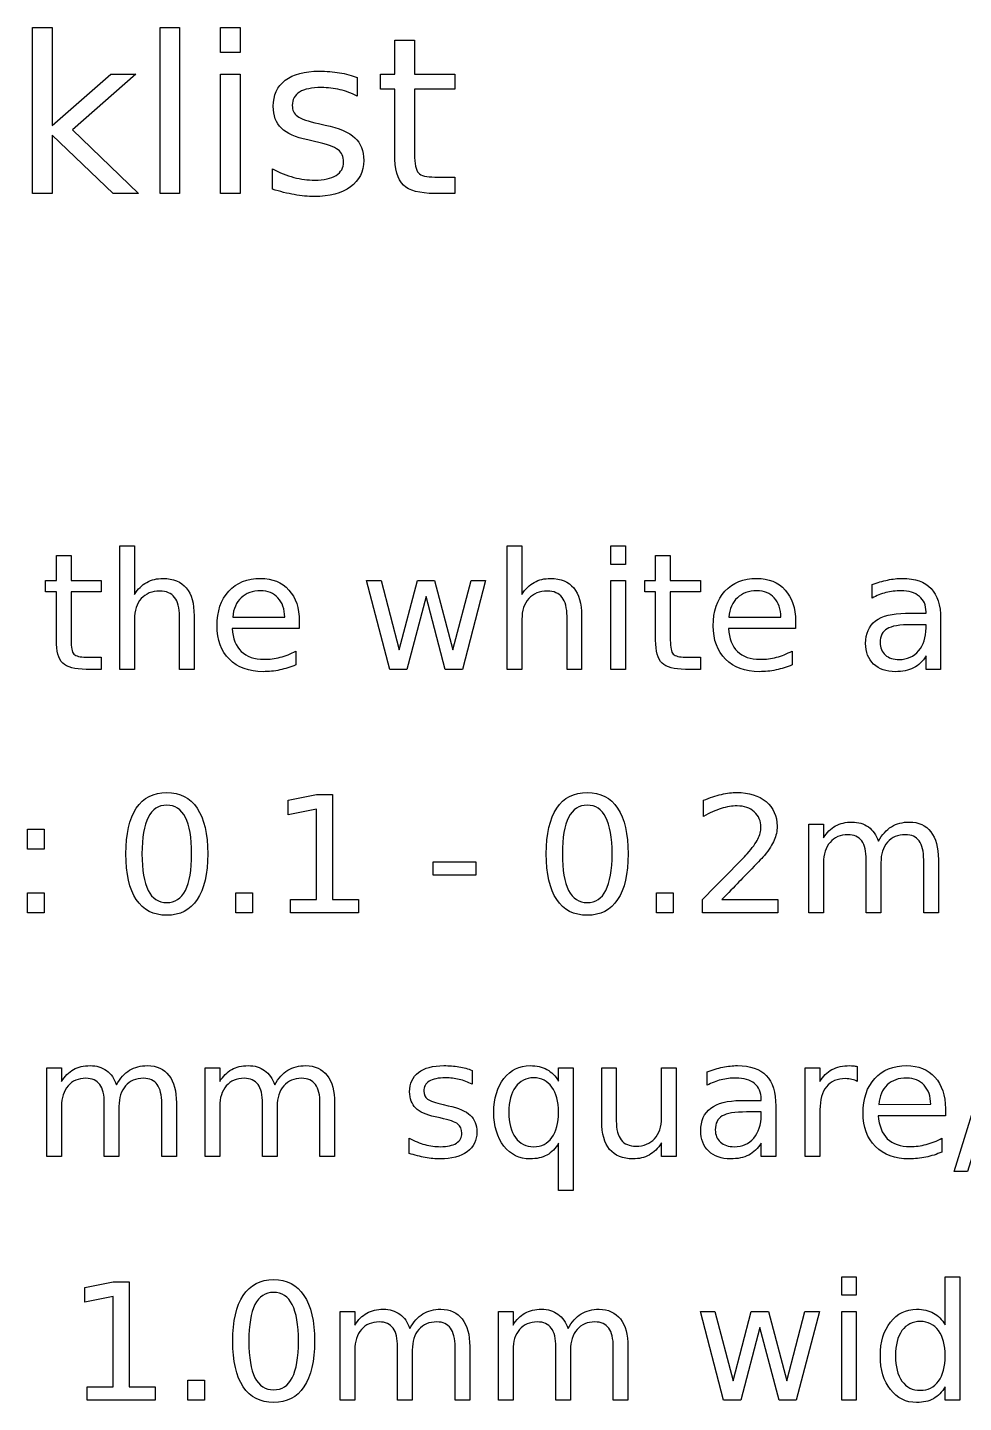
# Model space of a CAD drawing. Extents: x -140 to 352, y 0 to 216.
# Drawn here: x 258.06 to 283.46, y 152.59 to 189.89 of the extents above; entities that cross this region are included whole.
import ezdxf

# ---------------------------------------------------------------- set-up
doc = ezdxf.new("R2010")
doc.units = 0
doc.layers.add('Design_Template', color=7, linetype='CONTINUOUS')

msp = doc.modelspace()

# ---------------------------------------------------------------- linework, layer by layer
at = {"layer": 'Design_Template', "color": 7}
for points in [[(258.193773, 189.89285), (258.729141, 189.89285), (258.729141, 187.233374), (260.31788, 188.631119), (260.997943, 188.631119), (259.278977, 187.114725), (261.070288, 185.389973), (260.375756, 185.389973), (258.729141, 186.972925), (258.729141, 185.389973), (258.193773, 185.389973)], [(261.651958, 189.89285), (262.184434, 189.89285), (262.184434, 185.389973), (261.651958, 185.389973)], [(263.29568, 189.89285), (263.828153, 189.89285), (263.828153, 189.218576), (263.29568, 189.218576)], [(263.29568, 188.631119), (263.828153, 188.631119), (263.828153, 185.389973), (263.29568, 185.389973)], [(273.885896, 175.827181), (274.281709, 175.827181), (274.281709, 175.325949), (273.885896, 175.325949)], [(267.253716, 174.889253), (267.64953, 174.889253), (268.144311, 173.009096), (268.636937, 174.889253), (269.103743, 174.889253), (269.598525, 173.009096), (270.09115, 174.889253), (270.486981, 174.889253), (269.856677, 172.479899), (269.389853, 172.479899), (268.871425, 174.454709), (268.350827, 172.479899), (267.884017, 172.479899)], [(273.885896, 174.889253), (274.281709, 174.889253), (274.281709, 172.479899), (273.885896, 172.479899)], [(265.188555, 166.237089), (265.89845, 166.237089), (265.89845, 168.687317), (265.126163, 168.53243), (265.126163, 168.928253), (265.894143, 169.08314), (266.328687, 169.08314), (266.328687, 166.237089), (267.038582, 166.237089), (267.038582, 165.871384), (265.188555, 165.871384)], [(258.055131, 168.149516), (258.509047, 168.149516), (258.509047, 167.603108), (258.055131, 167.603108)], [(269.065033, 167.254613), (270.224536, 167.254613), (270.224536, 166.901813), (269.065033, 166.901813)], [(258.055131, 166.417792), (258.509047, 166.417792), (258.509047, 165.871384), (258.055131, 165.871384)], [(263.71066, 166.417792), (264.164576, 166.417792), (264.164576, 165.871384), (263.71066, 165.871384)], [(275.120682, 166.417792), (275.57458, 166.417792), (275.57458, 165.871384), (275.120682, 165.871384)], [(284.321405, 162.474625), (284.687109, 162.474625), (283.568486, 158.854139), (283.202782, 158.854139)], [(280.1502, 156.001635), (280.54603, 156.001635), (280.54603, 155.500405), (280.1502, 155.500405)], [(259.672843, 153.02006), (260.382738, 153.02006), (260.382738, 155.470288), (259.610465, 155.315401), (259.610465, 155.711222), (260.378448, 155.86611), (260.812989, 155.86611), (260.812989, 153.02006), (261.522887, 153.02006), (261.522887, 152.654353), (259.672843, 152.654353)], [(276.314606, 155.063709), (276.710419, 155.063709), (277.2052, 153.183551), (277.697826, 155.063709), (278.16465, 155.063709), (278.659414, 153.183551), (279.15204, 155.063709), (279.54787, 155.063709), (278.917566, 152.654353), (278.45076, 152.654353), (277.932314, 154.629164), (277.411716, 152.654353), (276.944907, 152.654353)], [(280.1502, 155.063709), (280.54603, 155.063709), (280.54603, 152.654353), (280.1502, 152.654353)], [(262.402726, 153.200763), (262.856641, 153.200763), (262.856641, 152.654353), (262.402726, 152.654353)]]:
    msp.add_lwpolyline(points, close=True, dxfattribs=at)
for points in [[(268.021389, 186.457814), (268.021389, 188.217294), (267.630712, 188.217294), (267.630712, 188.631119), (268.021389, 188.631119), (268.021389, 189.551373), (268.556754, 189.551373)], [(268.556754, 189.551373), (268.556754, 188.631119), (269.653537, 188.631119), (269.653537, 188.217294), (268.556754, 188.217294), (268.556754, 186.457814)], [(267.005636, 188.53562), (267.005636, 188.032085)], [(265.952263, 187.285464), (266.134578, 187.24495)], [(265.845188, 186.799292), (265.659979, 186.842701)], [(264.702107, 185.508622), (264.702107, 186.058459)], [(269.106594, 185.83563), (269.653537, 185.83563), (269.653537, 185.389973), (269.106594, 185.389973)], [(260.957113, 173.841615), (260.957113, 172.479899), (260.559144, 172.479899), (260.559144, 175.827181), (260.957113, 175.827181), (260.957113, 174.514943)], [(271.472233, 173.841615), (271.472233, 172.479899), (271.074265, 172.479899), (271.074265, 175.827181), (271.472233, 175.827181), (271.472233, 174.514943)], [(258.838178, 173.273695), (258.838178, 174.581631), (258.547757, 174.581631), (258.547757, 174.889253), (258.838178, 174.889253), (258.838178, 175.573338), (259.236146, 175.573338)], [(259.236146, 175.573338), (259.236146, 174.889253), (260.051455, 174.889253), (260.051455, 174.581631), (259.236146, 174.581631), (259.236146, 173.273695)], [(275.101329, 173.273695), (275.101329, 174.581631), (274.810908, 174.581631), (274.810908, 174.889253), (275.101329, 174.889253), (275.101329, 175.573338), (275.499297, 175.573338)], [(275.499297, 175.573338), (275.499297, 174.889253), (276.314606, 174.889253), (276.314606, 174.581631), (275.499297, 174.581631), (275.499297, 173.273695)], [(280.976282, 174.413836), (280.976282, 174.779542)], [(262.576977, 173.934116), (262.576977, 172.479899), (262.181164, 172.479899), (262.181164, 173.921209)], [(263.624621, 173.897546), (265.035813, 173.899698)], [(273.092097, 173.934116), (273.092097, 172.479899), (272.696266, 172.479899), (272.696266, 173.921209)], [(277.091186, 173.897546), (278.502378, 173.899698)], [(281.884078, 174.000804), (282.439096, 174.000804), (282.439096, 174.039526)], [(282.834927, 173.854522), (282.834927, 172.479899), (282.439096, 172.479899), (282.439096, 172.845604)], [(265.43163, 173.783532), (265.43163, 173.589923), (263.611713, 173.589923)], [(278.898209, 173.783532), (278.898209, 173.589923), (277.078278, 173.589923)], [(282.439096, 173.60283), (282.439096, 173.69103), (282.045417, 173.69103)], [(259.644885, 172.811185), (260.051455, 172.811185), (260.051455, 172.479899), (259.644885, 172.479899)], [(265.339124, 172.976828), (265.339124, 172.602518)], [(275.908019, 172.811185), (276.314606, 172.811185), (276.314606, 172.479899), (275.908019, 172.479899)], [(278.805707, 172.976828), (278.805707, 172.602518)], [(276.396351, 168.489405), (276.396351, 168.928253)], [(279.655436, 167.233099), (279.655436, 165.871384), (279.25745, 165.871384), (279.25745, 168.280738), (279.655436, 168.280738), (279.655436, 167.906427)], [(281.215063, 167.233099), (281.215063, 165.871384), (280.817077, 165.871384), (280.817077, 167.312695)], [(282.774686, 167.325602), (282.774686, 165.871384), (282.376718, 165.871384), (282.376718, 167.312695)], [(276.897578, 166.237089), (278.414184, 166.237089), (278.414184, 165.871384), (276.374842, 165.871384), (276.374842, 166.237089)], [(258.978008, 160.624584), (258.978008, 159.262869), (258.580022, 159.262869), (258.580022, 161.672223), (258.978008, 161.672223), (258.978008, 161.297912)], [(263.271825, 160.624584), (263.271825, 159.262869), (262.873843, 159.262869), (262.873843, 161.672223), (263.271825, 161.672223), (263.271825, 161.297912)], [(270.121278, 161.601234), (270.121278, 161.226923)], [(272.468238, 161.306518), (272.468238, 161.672223), (272.864068, 161.672223), (272.864068, 158.346454), (272.468238, 158.346454), (272.468238, 159.624272)], [(273.638497, 160.213703), (273.638497, 161.672223), (274.034328, 161.672223), (274.034328, 160.228762)], [(275.260516, 160.306206), (275.260516, 161.672223), (275.656329, 161.672223), (275.656329, 159.262869), (275.260516, 159.262869), (275.260516, 159.632876)], [(276.501765, 161.196806), (276.501765, 161.562512)], [(279.560778, 160.532083), (279.560778, 159.262869), (279.16281, 159.262869), (279.16281, 161.672223), (279.560778, 161.672223), (279.560778, 161.297912)], [(280.57185, 161.708796), (280.573967, 161.302219)], [(277.409561, 160.783773), (277.964579, 160.783773), (277.964579, 160.822496)], [(260.537635, 160.624584), (260.537635, 159.262869), (260.139667, 159.262869), (260.139667, 160.70418)], [(262.097259, 160.717087), (262.097259, 159.262869), (261.69929, 159.262869), (261.69929, 160.70418)], [(264.831453, 160.624584), (264.831453, 159.262869), (264.433484, 159.262869), (264.433484, 160.70418)], [(266.391076, 160.717087), (266.391076, 159.262869), (265.993107, 159.262869), (265.993107, 160.70418)], [(269.338231, 160.671911), (269.473754, 160.641795)], [(277.964579, 160.3858), (277.964579, 160.473999), (277.570904, 160.473999)], [(278.36041, 160.637492), (278.36041, 159.262869), (277.964579, 159.262869), (277.964579, 159.628574)], [(282.963987, 160.566502), (282.963987, 160.372894), (281.14407, 160.372894)], [(281.156978, 160.680515), (282.56817, 160.682667)], [(269.258637, 160.310509), (269.120962, 160.342778)], [(268.408908, 159.351069), (268.408908, 159.759799)], [(282.871481, 159.759799), (282.871481, 159.385488)], [(282.957538, 154.698005), (282.957538, 156.001635), (283.353355, 156.001635), (283.353355, 152.654353), (282.957538, 152.654353), (282.957538, 153.015756)], [(266.937479, 154.016068), (266.937479, 152.654353), (266.539511, 152.654353), (266.539511, 155.063709), (266.937479, 155.063709), (266.937479, 154.689397)], [(271.231296, 154.016068), (271.231296, 152.654353), (270.833328, 152.654353), (270.833328, 155.063709), (271.231296, 155.063709), (271.231296, 154.689397)], [(268.497103, 154.016068), (268.497103, 152.654353), (268.099134, 152.654353), (268.099134, 154.095665)], [(270.05673, 154.10857), (270.05673, 152.654353), (269.658761, 152.654353), (269.658761, 154.095665)], [(272.790924, 154.016068), (272.790924, 152.654353), (272.392955, 152.654353), (272.392955, 154.095665)], [(274.350547, 154.10857), (274.350547, 152.654353), (273.952578, 152.654353), (273.952578, 154.095665)]]:
    msp.add_lwpolyline(points, dxfattribs=at)
for points in [[(264.725256, 187.754273), (264.725256, 188.059092), (264.833294, 188.294461), (265.04937, 188.46038)], [(265.04937, 188.46038), (265.265447, 188.626292), (265.572198, 188.70925), (265.969627, 188.709253)], [(265.969627, 188.709253), (266.166409, 188.70925), (266.351618, 188.694781), (266.525252, 188.665845)], [(266.525252, 188.665845), (266.698882, 188.636903), (266.859011, 188.593495), (267.005636, 188.53562)], [(265.437151, 188.142053), (265.305963, 188.061021), (265.240368, 187.939479), (265.240368, 187.777424)], [(266.033292, 188.263596), (265.768981, 188.263593), (265.570268, 188.223079), (265.437151, 188.142053)], [(266.536826, 188.205718), (266.374767, 188.2443), (266.206922, 188.263593), (266.033292, 188.263596)], [(267.005636, 188.032085), (266.855152, 188.109253), (266.698882, 188.16713), (266.536826, 188.205718)], [(264.945192, 187.161027), (264.79857, 187.305719), (264.725256, 187.503468), (264.725256, 187.754273)], [(265.240368, 187.777424), (265.240368, 187.653949), (265.287633, 187.556522), (265.382167, 187.485142)], [(265.382167, 187.485142), (265.476701, 187.415687), (265.666732, 187.349128), (265.952263, 187.285464)], [(265.659979, 186.842701), (265.330076, 186.912152), (265.091813, 187.018261), (264.945192, 187.161027)], [(266.134578, 187.24495), (266.51271, 187.16392), (266.780874, 187.049129), (266.939077, 186.900578)], [(266.939077, 186.900578), (267.0992, 186.753953), (267.179266, 186.548488), (267.179266, 186.284181)], [(266.484735, 186.576463), (266.388271, 186.653632), (266.175088, 186.727908), (265.845188, 186.799292)], [(266.632323, 186.243667), (266.632323, 186.38836), (266.583125, 186.499292), (266.484735, 186.576463)], [(266.429755, 185.879038), (266.564798, 185.965854), (266.632323, 186.087397), (266.632323, 186.243667)], [(267.179266, 186.284181), (267.179266, 185.983217), (267.05965, 185.744955), (266.820428, 185.569393)], [(268.255792, 185.618589), (268.099522, 185.772929), (268.021389, 186.052671), (268.021389, 186.457814)], [(268.556754, 186.457814), (268.556754, 186.193506), (268.592445, 186.023732), (268.663829, 185.948491)], [(264.702107, 186.058459), (264.89889, 185.956208), (265.09278, 185.879038), (265.283777, 185.826949)], [(265.283777, 185.826949), (265.474771, 185.776787), (265.663839, 185.751707), (265.850977, 185.751707)], [(265.850977, 185.751707), (266.101777, 185.751707), (266.294704, 185.794151), (266.429755, 185.879038)], [(268.663829, 185.948491), (268.73714, 185.87325), (268.884728, 185.83563), (269.106594, 185.83563)], [(265.295352, 185.35814), (265.108214, 185.390937), (264.910464, 185.441098), (264.702107, 185.508622)], [(266.820428, 185.569393), (266.583125, 185.393831), (266.256117, 185.30605), (265.839402, 185.30605)], [(269.106594, 185.389973), (268.69566, 185.389973), (268.412062, 185.466178), (268.255792, 185.618589)], [(265.839402, 185.30605), (265.665768, 185.30605), (265.484416, 185.323414), (265.295352, 185.35814)], [(261.290551, 174.839776), (261.419629, 174.91148), (261.568061, 174.947333), (261.735849, 174.947336)], [(261.735849, 174.947336), (262.012645, 174.947333), (262.222029, 174.861285), (262.364015, 174.689191)], [(263.517055, 174.59884), (263.730747, 174.831168), (264.018282, 174.947333), (264.379692, 174.947336)], [(264.379692, 174.947336), (264.7038, 174.947333), (264.9598, 174.842642), (265.147672, 174.63326)], [(271.805672, 174.839776), (271.934746, 174.91148), (272.083181, 174.947333), (272.250969, 174.947336)], [(272.250969, 174.947336), (272.527748, 174.947333), (272.737146, 174.861285), (272.879118, 174.689191)], [(276.98362, 174.59884), (277.197312, 174.831168), (277.484861, 174.947333), (277.846257, 174.947336)], [(277.846257, 174.947336), (278.170382, 174.947333), (278.426365, 174.842642), (278.614237, 174.63326)], [(281.397915, 174.904312), (281.53415, 174.932993), (281.666805, 174.947333), (281.795883, 174.947336)], [(281.795883, 174.947336), (282.144385, 174.947333), (282.404675, 174.856983), (282.576771, 174.676284)], [(260.957113, 174.514943), (261.05177, 174.659789), (261.162916, 174.768066), (261.290551, 174.839776)], [(261.647654, 174.603143), (261.433963, 174.60314), (261.265462, 174.535019), (261.14212, 174.398778)], [(262.047778, 174.433197), (261.958871, 174.546492), (261.825486, 174.60314), (261.647654, 174.603143)], [(262.364015, 174.689191), (262.505984, 174.518526), (262.576977, 174.266835), (262.576977, 173.934116)], [(263.198681, 173.660913), (263.198681, 174.0553), (263.304803, 174.367942), (263.517055, 174.59884)], [(264.384, 174.611747), (264.163133, 174.611745), (263.986017, 174.54936), (263.852646, 174.424592)], [(264.852961, 174.418139), (264.735352, 174.547209), (264.579033, 174.611745), (264.384, 174.611747)], [(265.147672, 174.63326), (265.336972, 174.425307), (265.43163, 174.142065), (265.43163, 173.783532)], [(271.472233, 174.514943), (271.56689, 174.659789), (271.678037, 174.768066), (271.805672, 174.839776)], [(272.162774, 174.603143), (271.949083, 174.60314), (271.780564, 174.535019), (271.657237, 174.398778)], [(272.562895, 174.433197), (272.473974, 174.546492), (272.340603, 174.60314), (272.162774, 174.603143)], [(272.879118, 174.689191), (273.021104, 174.518526), (273.092097, 174.266835), (273.092097, 173.934116)], [(276.665245, 173.660913), (276.665245, 174.0553), (276.771372, 174.367942), (276.98362, 174.59884)], [(277.850565, 174.611747), (277.629698, 174.611745), (277.452582, 174.54936), (277.319211, 174.424592)], [(278.319526, 174.418139), (278.201917, 174.547209), (278.045598, 174.611745), (277.850565, 174.611747)], [(278.614237, 174.63326), (278.803552, 174.425307), (278.898195, 174.142065), (278.898209, 173.783532)], [(280.976282, 174.779542), (281.121118, 174.835471), (281.261661, 174.877061), (281.397915, 174.904312)], [(281.755017, 174.611747), (281.617339, 174.611745), (281.483241, 174.595251), (281.352738, 174.56227)], [(282.258396, 174.461163), (282.139362, 174.56155), (281.971559, 174.611745), (281.755017, 174.611747)], [(282.576771, 174.676284), (282.74887, 174.49558), (282.834909, 174.22166), (282.834927, 173.854522)], [(261.14212, 174.398778), (261.018793, 174.262532), (260.957113, 174.076812), (260.957113, 173.841615)], [(262.181164, 173.921209), (262.181146, 174.149236), (262.136699, 174.319898), (262.047778, 174.433197)], [(263.852646, 174.424592), (263.720703, 174.29982), (263.64469, 174.124138), (263.624621, 173.897546)], [(265.035813, 173.899697), (265.032991, 174.116251), (264.971996, 174.289064), (264.852961, 174.418139)], [(271.657237, 174.398778), (271.533895, 174.262532), (271.472233, 174.076812), (271.472233, 173.841615)], [(272.696266, 173.921209), (272.696266, 174.149236), (272.651802, 174.319898), (272.562895, 174.433197)], [(277.319211, 174.424592), (277.187268, 174.29982), (277.111269, 174.124138), (277.091186, 173.897546)], [(278.502378, 173.899697), (278.499556, 174.116251), (278.438561, 174.289064), (278.319526, 174.418139)], [(281.352738, 174.56227), (281.222221, 174.529282), (281.096741, 174.479804), (280.976282, 174.413836)], [(282.439096, 174.039526), (282.439096, 174.22166), (282.378856, 174.362205), (282.258396, 174.461163)], [(281.070921, 173.794288), (281.253061, 173.931964), (281.524107, 174.000802), (281.884078, 174.000804)], [(263.534271, 172.753103), (263.310539, 172.976828), (263.198681, 173.279431), (263.198681, 173.660913)], [(263.611713, 173.589923), (263.628928, 173.317436), (263.71066, 173.109486), (263.856957, 172.966072)], [(277.000836, 172.753103), (276.777104, 172.976828), (276.665245, 173.279431), (276.665245, 173.660913)], [(277.078278, 173.589923), (277.095493, 173.317436), (277.177228, 173.109486), (277.323522, 172.966072)], [(280.799875, 173.181193), (280.799875, 173.452245), (280.890225, 173.656609), (281.070921, 173.794288)], [(281.380696, 173.581318), (281.257368, 173.508176), (281.195688, 173.383406), (281.195688, 173.207008)], [(282.045417, 173.69103), (281.725617, 173.691029), (281.504037, 173.654458), (281.380696, 173.581318)], [(282.239043, 172.981131), (282.37241, 173.137451), (282.439096, 173.344684), (282.439096, 173.60283)], [(259.012429, 172.649844), (258.896259, 172.764575), (258.838178, 172.972525), (258.838178, 173.273695)], [(259.236146, 173.273695), (259.236146, 173.077217), (259.262675, 172.951013), (259.31574, 172.895083)], [(275.275576, 172.649844), (275.15941, 172.764575), (275.101329, 172.972525), (275.101329, 173.273695)], [(275.499297, 173.273695), (275.499297, 173.077217), (275.525826, 172.951013), (275.578891, 172.895083)], [(281.017147, 172.62403), (280.872293, 172.763141), (280.799875, 172.948862), (280.799875, 173.181193)], [(281.195688, 173.207008), (281.195688, 173.066461), (281.241592, 172.954599), (281.333367, 172.871419)], [(259.31574, 172.895083), (259.370244, 172.839151), (259.479948, 172.811185), (259.644885, 172.811185)], [(264.44853, 172.417514), (264.064186, 172.417514), (263.759431, 172.529377), (263.534271, 172.753103)], [(263.856957, 172.966072), (264.004658, 172.824092), (264.209749, 172.753102), (264.472194, 172.753103)], [(264.472194, 172.753103), (264.624206, 172.753102), (264.771216, 172.771747), (264.913184, 172.809034)], [(264.913184, 172.809034), (265.056613, 172.846321), (265.198581, 172.902253), (265.339124, 172.976828)], [(275.578891, 172.895083), (275.633392, 172.839151), (275.743098, 172.811185), (275.908019, 172.811185)], [(277.915095, 172.417514), (277.53075, 172.417514), (277.225996, 172.529377), (277.000836, 172.753103)], [(277.323522, 172.966072), (277.47124, 172.824092), (277.676314, 172.753102), (277.938759, 172.753103)], [(277.938759, 172.753103), (278.090771, 172.753102), (278.237781, 172.771747), (278.379767, 172.809034)], [(278.379767, 172.809034), (278.523178, 172.846321), (278.665146, 172.902253), (278.805707, 172.976828)], [(281.333367, 172.871419), (281.426599, 172.789673), (281.552791, 172.7488), (281.711979, 172.7488)], [(281.711979, 172.7488), (281.931406, 172.7488), (282.107097, 172.826243), (282.239043, 172.981131)], [(282.439096, 172.845604), (282.348746, 172.699322), (282.236157, 172.591045), (282.101364, 172.520772)], [(259.644885, 172.479899), (259.339405, 172.479899), (259.128595, 172.536547), (259.012429, 172.649844)], [(264.902428, 172.46484), (264.753284, 172.433288), (264.601985, 172.417514), (264.44853, 172.417514)], [(265.339124, 172.602518), (265.197156, 172.542284), (265.051589, 172.496391), (264.902428, 172.46484)], [(275.908019, 172.479899), (275.602555, 172.479899), (275.391728, 172.536547), (275.275576, 172.649844)], [(278.36901, 172.46484), (278.219849, 172.433288), (278.06855, 172.417514), (277.915095, 172.417514)], [(278.805707, 172.602518), (278.663721, 172.542284), (278.518154, 172.496391), (278.36901, 172.46484)], [(281.606583, 172.417514), (281.359899, 172.417514), (281.163423, 172.486352), (281.017147, 172.62403)], [(282.101364, 172.520772), (281.966554, 172.451933), (281.801616, 172.417514), (281.606583, 172.417514)], [(261.008749, 168.713131), (261.199489, 168.998522), (261.474846, 169.141219), (261.834813, 169.141222)], [(261.834813, 169.141222), (262.194784, 169.141219), (262.469411, 168.998522), (262.658726, 168.713131)], [(272.418757, 168.713131), (272.609497, 168.998522), (272.884851, 169.141219), (273.244822, 169.141222)], [(273.244822, 169.141222), (273.604789, 169.141219), (273.879433, 168.998522), (274.068748, 168.713131)], [(276.396351, 168.928253), (276.571315, 168.998522), (276.734813, 169.051586), (276.886825, 169.087442)], [(276.886825, 169.087442), (277.038837, 169.123291), (277.177955, 169.141219), (277.304165, 169.141222)], [(277.304165, 169.141222), (277.636873, 169.141219), (277.902187, 169.058039), (278.100102, 168.891682)], [(260.724795, 167.474035), (260.724795, 168.016137), (260.819434, 168.429169), (261.008749, 168.713131)], [(261.834813, 168.797028), (261.611082, 168.797025), (261.442581, 168.686596), (261.329279, 168.465743)], [(262.340351, 168.465743), (262.228475, 168.686596), (262.059974, 168.797025), (261.834813, 168.797028)], [(262.658726, 168.713131), (262.849466, 168.429169), (262.944836, 168.016137), (262.944836, 167.474035)], [(272.134799, 167.474035), (272.134799, 168.016137), (272.229457, 168.429169), (272.418757, 168.713131)], [(273.244822, 168.797028), (273.021104, 168.797025), (272.852586, 168.686596), (272.739302, 168.465743)], [(273.750356, 168.465743), (273.638497, 168.686596), (273.469978, 168.797025), (273.244822, 168.797028)], [(274.068748, 168.713131), (274.259488, 168.429169), (274.354858, 168.016137), (274.354858, 167.474035)], [(276.880376, 168.704527), (276.72979, 168.657197), (276.56845, 168.585491), (276.396351, 168.489405)], [(277.312766, 168.775517), (277.176512, 168.775513), (277.032388, 168.751852), (276.880376, 168.704527)], [(277.779572, 168.614176), (277.660537, 168.721733), (277.504931, 168.775513), (277.312766, 168.775517)], [(277.960272, 168.196841), (277.960272, 168.367501), (277.900049, 168.506613), (277.779572, 168.614176)], [(278.100102, 168.891682), (278.298017, 168.725319), (278.396968, 168.503027), (278.396968, 168.224807)], [(261.329279, 168.465743), (261.217421, 168.246317), (261.161491, 167.915747), (261.161491, 167.474035)], [(262.510291, 167.474035), (262.510291, 167.915747), (262.453649, 168.246317), (262.340351, 168.465743)], [(272.739302, 168.465743), (272.627425, 168.246317), (272.571496, 167.915747), (272.571496, 167.474035)], [(273.920313, 167.474035), (273.920299, 167.915747), (273.863657, 168.246317), (273.750356, 168.465743)], [(279.655436, 167.906427), (279.745786, 168.054142), (279.854064, 168.163137), (279.980256, 168.233411)], [(279.980256, 168.233411), (280.106466, 168.303682), (280.25634, 168.338819), (280.429864, 168.338822)], [(280.429864, 168.338822), (280.604828, 168.338819), (280.753259, 168.29436), (280.875161, 168.205446)], [(281.503325, 168.211899), (281.640986, 168.296511), (281.803059, 168.338819), (281.989488, 168.338822)], [(281.989488, 168.338822), (282.240468, 168.338819), (282.434072, 168.250619), (282.570326, 168.074222)], [(277.585967, 167.480489), (277.725068, 167.636808), (277.82188, 167.768748), (277.876385, 167.876312)], [(277.876385, 167.876312), (277.932314, 167.985303), (277.960272, 168.092146), (277.960272, 168.196841)], [(278.396968, 168.224807), (278.396968, 168.092864), (278.371886, 167.967376), (278.321682, 167.848345)], [(280.31585, 167.994628), (280.113641, 167.994625), (279.953014, 167.925786), (279.83398, 167.788112)], [(280.694462, 167.826834), (280.612716, 167.938694), (280.48652, 167.994625), (280.31585, 167.994628)], [(280.875161, 168.205446), (280.998503, 168.116528), (281.089566, 167.987454), (281.148377, 167.818228)], [(281.148377, 167.818228), (281.247328, 167.99606), (281.36565, 168.127283), (281.503325, 168.211899)], [(281.879784, 167.994628), (281.674693, 167.994625), (281.512638, 167.926504), (281.393604, 167.790263)], [(282.254089, 167.826834), (282.172339, 167.938694), (282.047573, 167.994625), (281.879784, 167.994628)], [(282.570326, 168.074222), (282.706561, 167.899255), (282.774686, 167.649716), (282.774686, 167.325602)], [(278.321682, 167.848345), (278.27291, 167.730745), (278.183291, 167.591632), (278.052773, 167.431011)], [(279.83398, 167.788112), (279.714946, 167.651867), (279.655436, 167.466862), (279.655436, 167.233099)], [(280.817077, 167.312695), (280.817077, 167.545023), (280.776211, 167.716404), (280.694462, 167.826834)], [(281.393604, 167.790263), (281.274569, 167.654018), (281.215063, 167.468297), (281.215063, 167.233099)], [(282.376718, 167.312695), (282.376704, 167.543589), (282.335838, 167.714968), (282.254089, 167.826834)], [(261.008749, 166.234938), (260.819434, 166.520332), (260.724795, 166.933364), (260.724795, 167.474035)], [(261.161491, 167.474035), (261.161491, 167.033754), (261.217421, 166.703184), (261.329279, 166.482328)], [(262.340351, 166.482328), (262.453649, 166.703184), (262.510291, 167.033754), (262.510291, 167.474035)], [(262.944836, 167.474035), (262.944836, 166.933364), (262.849466, 166.520332), (262.658726, 166.234938)], [(272.418757, 166.234938), (272.229457, 166.520332), (272.134799, 166.933364), (272.134799, 167.474035)], [(272.571496, 167.474035), (272.571496, 167.033754), (272.627425, 166.703184), (272.739302, 166.482328)], [(273.750356, 166.482328), (273.863657, 166.703184), (273.920299, 167.033754), (273.920313, 167.474035)], [(274.354858, 167.474035), (274.354858, 166.933364), (274.259488, 166.520332), (274.068748, 166.234938)], [(277.048165, 166.923325), (277.333562, 167.211586), (277.512819, 167.397308), (277.585967, 167.480489)], [(278.052773, 167.431011), (278.016928, 167.389419), (277.902917, 167.268952), (277.710734, 167.069608)], [(276.374842, 166.237089), (276.539762, 166.407752), (276.76421, 166.636496), (277.048165, 166.923325)], [(277.710734, 167.069608), (277.518551, 166.871696), (277.247505, 166.59419), (276.897578, 166.237089)], [(261.329279, 166.482328), (261.442581, 166.262904), (261.611082, 166.153192), (261.834813, 166.153192)], [(261.834813, 166.153192), (262.059974, 166.153192), (262.228475, 166.262904), (262.340351, 166.482328)], [(272.739302, 166.482328), (272.852586, 166.262904), (273.021104, 166.153192), (273.244822, 166.153192)], [(273.244822, 166.153192), (273.469978, 166.153192), (273.638497, 166.262904), (273.750356, 166.482328)], [(261.834813, 165.808998), (261.474846, 165.809), (261.199489, 165.950979), (261.008749, 166.234938)], [(262.658726, 166.234938), (262.469411, 165.950979), (262.194784, 165.809), (261.834813, 165.808998)], [(273.244822, 165.808998), (272.884851, 165.809), (272.609497, 165.950979), (272.418757, 166.234938)], [(274.068748, 166.234938), (273.879433, 165.950979), (273.604789, 165.809), (273.244822, 165.808998)], [(258.978008, 161.297912), (259.068358, 161.445628), (259.176636, 161.554621), (259.302829, 161.624897)], [(259.302829, 161.624897), (259.429038, 161.695167), (259.578912, 161.730304), (259.752437, 161.730305)], [(259.752437, 161.730305), (259.9274, 161.730304), (260.075832, 161.685845), (260.197734, 161.596932)], [(260.197734, 161.596932), (260.321076, 161.508011), (260.412138, 161.37894), (260.47095, 161.209713)], [(260.47095, 161.209713), (260.5699, 161.387546), (260.688222, 161.518768), (260.825897, 161.603385)], [(260.825897, 161.603385), (260.963576, 161.687996), (261.125631, 161.730304), (261.31206, 161.730305)], [(261.31206, 161.730305), (261.56304, 161.730304), (261.756645, 161.642104), (261.892898, 161.465707)], [(263.271825, 161.297912), (263.362175, 161.445628), (263.470453, 161.554621), (263.596649, 161.624897)], [(263.596649, 161.624897), (263.722859, 161.695167), (263.872733, 161.730304), (264.046254, 161.730305)], [(264.046254, 161.730305), (264.221218, 161.730304), (264.369649, 161.685845), (264.491551, 161.596932)], [(264.491551, 161.596932), (264.614893, 161.508011), (264.705955, 161.37894), (264.764767, 161.209713)], [(264.764767, 161.209713), (264.863718, 161.387546), (264.982039, 161.518768), (265.119718, 161.603385)], [(265.119718, 161.603385), (265.257393, 161.687996), (265.419448, 161.730304), (265.605881, 161.730305)], [(265.605881, 161.730305), (265.856858, 161.730304), (266.050466, 161.642104), (266.186715, 161.465707)], [(268.42611, 161.020408), (268.42611, 161.247001), (268.506434, 161.421964), (268.667047, 161.545304)], [(268.667047, 161.545304), (268.827677, 161.668637), (269.055702, 161.730305), (269.351143, 161.730307)], [(269.351143, 161.730307), (269.497418, 161.730305), (269.635097, 161.71955), (269.764175, 161.698041)], [(269.764175, 161.698041), (269.893235, 161.676526), (270.012269, 161.644258), (270.121278, 161.601236)], [(270.983915, 161.38181), (271.167479, 161.614138), (271.404817, 161.730304), (271.695951, 161.730305)], [(271.695951, 161.730305), (271.873797, 161.730304), (272.025808, 161.695169), (272.152018, 161.624897)], [(272.152018, 161.624897), (272.279653, 161.556056), (272.385067, 161.449929), (272.468238, 161.306518)], [(276.501765, 161.562512), (276.646601, 161.61844), (276.787148, 161.660032), (276.923398, 161.687282)], [(276.923398, 161.687282), (277.059633, 161.715963), (277.192288, 161.730304), (277.321366, 161.730305)], [(277.321366, 161.730305), (277.669868, 161.730304), (277.930158, 161.639953), (278.102258, 161.459254)], [(279.560778, 161.297912), (279.643953, 161.444192), (279.752231, 161.552469), (279.885616, 161.622745)], [(279.885616, 161.622745), (280.018984, 161.694449), (280.181039, 161.730303), (280.371779, 161.730305)], [(280.371779, 161.730305), (280.399014, 161.730303), (280.429152, 161.728153), (280.462129, 161.72386)], [(280.462129, 161.72386), (280.495114, 161.721002), (280.531697, 161.715972), (280.57185, 161.708796)], [(281.049412, 161.38181), (281.263104, 161.614138), (281.550639, 161.730304), (281.912049, 161.730305)], [(281.912049, 161.730305), (282.236157, 161.730304), (282.492157, 161.625612), (282.680029, 161.416229)], [(259.156553, 161.179596), (259.037518, 161.043352), (258.978008, 160.858347), (258.978008, 160.624584)], [(259.638423, 161.386112), (259.436214, 161.38611), (259.275587, 161.317271), (259.156553, 161.179596)], [(260.017034, 161.218319), (259.935289, 161.330179), (259.809093, 161.38611), (259.638423, 161.386112)], [(260.139667, 160.70418), (260.139649, 160.936508), (260.098783, 161.107887), (260.017034, 161.218319)], [(260.716176, 161.181748), (260.597142, 161.045503), (260.537635, 160.859781), (260.537635, 160.624584)], [(261.202357, 161.386112), (260.997266, 161.38611), (260.835211, 161.317989), (260.716176, 161.181748)], [(261.576661, 161.218319), (261.494912, 161.330179), (261.370145, 161.38611), (261.202357, 161.386112)], [(261.69929, 160.70418), (261.699276, 160.935074), (261.65841, 161.106454), (261.576661, 161.218319)], [(261.892898, 161.465707), (262.029134, 161.29074), (262.097259, 161.041201), (262.097259, 160.717087)], [(263.45037, 161.179596), (263.331336, 161.043352), (263.271825, 160.858347), (263.271825, 160.624584)], [(263.93224, 161.386112), (263.730034, 161.38611), (263.569404, 161.317271), (263.45037, 161.179596)], [(264.310855, 161.218319), (264.229106, 161.330179), (264.102913, 161.38611), (263.93224, 161.386112)], [(264.433484, 160.70418), (264.433466, 160.936508), (264.3926, 161.107887), (264.310855, 161.218319)], [(265.009997, 161.181748), (264.890963, 161.045503), (264.831453, 160.859781), (264.831453, 160.624584)], [(265.496174, 161.386112), (265.291083, 161.38611), (265.129031, 161.317989), (265.009997, 161.181748)], [(265.870478, 161.218319), (265.788733, 161.330179), (265.663962, 161.38611), (265.496174, 161.386112)], [(265.993107, 160.70418), (265.993093, 160.935074), (265.952228, 161.106454), (265.870478, 161.218319)], [(266.186715, 161.465707), (266.322951, 161.29074), (266.391076, 161.041201), (266.391076, 160.717087)], [(268.955312, 161.308669), (268.857786, 161.248433), (268.809033, 161.158083), (268.809033, 161.037616)], [(269.398471, 161.39902), (269.201981, 161.399018), (269.054277, 161.368899), (268.955312, 161.308669)], [(269.772776, 161.355996), (269.652298, 161.384677), (269.527532, 161.399018), (269.398471, 161.39902)], [(270.121278, 161.226923), (270.009401, 161.284287), (269.893235, 161.327311), (269.772776, 161.355996)], [(270.710699, 160.465395), (270.710699, 160.844006), (270.801775, 161.149477), (270.983915, 161.38181)], [(271.297982, 161.14948), (271.178948, 160.984552), (271.119438, 160.756525), (271.119438, 160.465395)], [(271.79276, 161.39902), (271.583379, 161.399018), (271.418456, 161.315838), (271.297982, 161.14948)], [(272.287541, 161.14948), (272.167064, 161.315838), (272.002144, 161.399018), (271.79276, 161.39902)], [(272.468238, 160.465395), (272.468238, 160.756525), (272.408001, 160.984552), (272.287541, 161.14948)], [(276.878224, 161.34524), (276.747707, 161.312251), (276.622224, 161.262774), (276.501765, 161.196806)], [(277.280501, 161.394717), (277.142822, 161.394716), (277.008724, 161.378222), (276.878224, 161.34524)], [(277.783883, 161.244133), (277.664848, 161.34452), (277.497043, 161.394716), (277.280501, 161.394717)], [(277.964579, 160.822496), (277.964579, 161.004629), (277.904342, 161.145175), (277.783883, 161.244133)], [(278.102258, 161.459254), (278.274353, 161.27855), (278.360392, 161.004629), (278.36041, 160.637492)], [(279.739323, 161.158084), (279.620289, 161.013234), (279.560778, 160.804567), (279.560778, 160.532083)], [(280.255613, 161.377508), (280.031896, 161.377506), (279.859796, 161.304364), (279.739323, 161.158084)], [(280.427709, 161.358147), (280.376087, 161.371055), (280.318718, 161.377508), (280.255613, 161.377508)], [(280.574002, 161.302216), (280.529542, 161.328029), (280.48077, 161.346671), (280.427709, 161.358147)], [(280.731038, 160.443884), (280.731038, 160.838269), (280.83716, 161.150912), (281.049412, 161.38181)], [(281.385003, 161.207562), (281.253061, 161.082791), (281.177047, 160.907108), (281.156978, 160.680515)], [(281.916343, 161.394717), (281.69549, 161.394716), (281.518374, 161.33233), (281.385003, 161.207562)], [(282.385318, 161.201109), (282.267709, 161.330179), (282.11139, 161.394716), (281.916343, 161.394717)], [(282.56817, 160.682668), (282.565348, 160.89922), (282.504339, 161.072034), (282.385318, 161.201109)], [(282.680029, 161.416229), (282.86933, 161.208278), (282.963987, 160.925035), (282.963987, 160.566502)], [(268.589608, 160.579411), (268.480614, 160.686969), (268.42611, 160.833968), (268.42611, 161.020408)], [(268.809033, 161.037616), (268.809033, 160.945829), (268.844169, 160.873406), (268.914446, 160.820345)], [(268.914446, 160.820345), (268.984709, 160.768715), (269.125982, 160.719237), (269.338231, 160.671911)], [(276.596408, 160.577257), (276.778544, 160.714933), (277.049593, 160.783772), (277.409561, 160.783773)], [(269.120962, 160.342778), (268.875718, 160.394405), (268.698599, 160.473283), (268.589608, 160.579411)], [(269.473754, 160.641795), (269.754844, 160.58156), (269.954184, 160.496229), (270.071794, 160.385801)], [(270.983915, 159.548981), (270.801775, 159.78131), (270.710699, 160.086781), (270.710699, 160.465395)], [(271.119438, 160.465395), (271.119438, 160.174264), (271.178948, 159.945519), (271.297982, 159.779159)], [(272.287541, 159.779159), (272.408001, 159.945519), (272.468238, 160.174264), (272.468238, 160.465395)], [(276.325358, 159.964164), (276.325358, 160.235215), (276.415708, 160.43958), (276.596408, 160.577257)], [(277.570904, 160.473999), (277.251104, 160.473999), (277.029524, 160.437429), (276.906179, 160.364288)], [(281.066628, 159.536073), (280.842896, 159.759799), (280.731038, 160.0624), (280.731038, 160.443884)], [(269.734048, 160.144865), (269.662342, 160.202229), (269.503867, 160.257445), (269.258637, 160.310509)], [(269.843769, 159.897477), (269.843769, 160.005037), (269.807193, 160.087499), (269.734048, 160.144865)], [(270.071794, 160.385801), (270.190828, 160.276805), (270.250338, 160.124069), (270.250338, 159.927594)], [(273.853614, 159.458629), (273.710202, 159.630725), (273.638497, 159.882417), (273.638497, 160.213703)], [(274.034328, 160.228762), (274.034328, 160.000732), (274.078774, 159.829353), (274.167695, 159.714623)], [(275.073353, 159.749042), (275.198124, 159.885284), (275.260516, 160.071006), (275.260516, 160.306206)], [(276.906179, 160.364288), (276.782855, 160.291146), (276.721175, 160.166376), (276.721175, 159.989977)], [(277.764526, 159.764101), (277.897893, 159.920421), (277.964579, 160.127655), (277.964579, 160.3858)], [(281.14407, 160.372894), (281.161285, 160.100406), (281.243017, 159.892456), (281.389296, 159.749042)], [(268.408908, 159.759799), (268.555188, 159.68379), (268.699329, 159.626424), (268.841298, 159.587703)], [(269.693182, 159.626424), (269.793572, 159.690961), (269.843769, 159.781311), (269.843769, 159.897477)], [(270.250338, 159.927594), (270.250338, 159.703867), (270.161431, 159.526752), (269.983599, 159.396245)], [(271.297982, 159.779159), (271.418456, 159.614233), (271.583379, 159.531769), (271.79276, 159.531771)], [(271.79276, 159.531771), (272.002144, 159.531769), (272.167064, 159.614233), (272.287541, 159.779159)], [(274.167695, 159.714623), (274.25662, 159.601325), (274.389988, 159.544677), (274.567819, 159.544677)], [(274.567819, 159.544677), (274.781511, 159.544677), (274.950012, 159.612798), (275.073353, 159.749042)], [(276.542631, 159.407), (276.39778, 159.546112), (276.325358, 159.731832), (276.325358, 159.964164)], [(276.721175, 159.989977), (276.721175, 159.849431), (276.767078, 159.737569), (276.858853, 159.65439)], [(276.858853, 159.65439), (276.952082, 159.572643), (277.078278, 159.531769), (277.237465, 159.531771)], [(277.237465, 159.531771), (277.456889, 159.531769), (277.632583, 159.609214), (277.764526, 159.764101)], [(281.389296, 159.749042), (281.537015, 159.607063), (281.742106, 159.536073), (282.004551, 159.536073)], [(282.445541, 159.592004), (282.588952, 159.629292), (282.730938, 159.685223), (282.871481, 159.759799)], [(268.849898, 159.239207), (268.710795, 159.263588), (268.563788, 159.300875), (268.408908, 159.351069)], [(268.841298, 159.587703), (268.983284, 159.550415), (269.123827, 159.53177), (269.262931, 159.531771)], [(269.983599, 159.396245), (269.807193, 159.265738), (269.564104, 159.200484), (269.25433, 159.200484)], [(269.262931, 159.531771), (269.449377, 159.53177), (269.592788, 159.563324), (269.693182, 159.626424)], [(271.695951, 159.200483), (271.404817, 159.200483), (271.167479, 159.316649), (270.983915, 159.548981)], [(272.152018, 159.303742), (272.025808, 159.234903), (271.873797, 159.200483), (271.695951, 159.200483)], [(272.468238, 159.624272), (272.385067, 159.480858), (272.279653, 159.374015), (272.152018, 159.303742)], [(274.483918, 159.200483), (274.207136, 159.200483), (273.997043, 159.286532), (273.853614, 159.458629)], [(274.924922, 159.305892), (274.798712, 159.23562), (274.65172, 159.200483), (274.483918, 159.200483)], [(275.260516, 159.632876), (275.164416, 159.486595), (275.052557, 159.3776), (274.924922, 159.305892)], [(277.132069, 159.200483), (276.885382, 159.200483), (276.68891, 159.269322), (276.542631, 159.407)], [(277.626847, 159.303742), (277.492037, 159.234903), (277.327099, 159.200483), (277.132069, 159.200483)], [(277.964579, 159.628574), (277.874229, 159.482293), (277.761644, 159.374015), (277.626847, 159.303742)], [(281.980887, 159.200483), (281.596543, 159.200483), (281.291788, 159.312347), (281.066628, 159.536073)], [(282.004551, 159.536073), (282.156563, 159.536073), (282.303573, 159.554717), (282.445541, 159.592004)], [(282.871481, 159.385488), (282.729495, 159.325255), (282.583946, 159.279361), (282.434785, 159.24781)], [(269.25433, 159.200484), (269.125252, 159.200484), (268.990441, 159.213392), (268.849898, 159.239207)], [(282.434785, 159.24781), (282.285641, 159.216258), (282.134342, 159.200483), (281.980887, 159.200483)], [(263.908575, 155.496101), (264.099315, 155.781492), (264.374672, 155.924189), (264.73464, 155.924192)], [(264.73464, 155.924192), (265.094611, 155.924189), (265.369252, 155.781492), (265.558552, 155.496101)], [(264.73464, 155.579999), (264.510908, 155.579995), (264.342407, 155.469565), (264.229106, 155.248712)], [(265.240177, 155.248712), (265.128319, 155.469565), (264.9598, 155.579995), (264.73464, 155.579999)], [(263.624621, 154.257005), (263.624621, 154.799108), (263.719261, 155.21214), (263.908575, 155.496101)], [(264.229106, 155.248712), (264.117247, 155.029285), (264.061317, 154.698718), (264.061317, 154.257005)], [(265.410117, 154.257005), (265.410117, 154.698718), (265.353475, 155.029285), (265.240177, 155.248712)], [(265.558552, 155.496101), (265.749292, 155.21214), (265.844662, 154.799108), (265.844662, 154.257005)], [(266.937479, 154.689397), (267.027826, 154.837112), (267.136107, 154.946107), (267.262317, 155.01638)], [(267.262317, 155.01638), (267.388509, 155.086653), (267.538383, 155.12179), (267.711922, 155.12179)], [(267.711922, 155.12179), (267.886886, 155.12179), (268.035317, 155.077329), (268.157219, 154.988415)], [(268.157219, 154.988415), (268.280547, 154.899498), (268.371623, 154.770423), (268.430421, 154.601199)], [(268.430421, 154.601199), (268.529368, 154.779027), (268.64769, 154.910254), (268.785368, 154.994871)], [(268.785368, 154.994871), (268.923047, 155.079481), (269.085099, 155.12179), (269.271549, 155.12179)], [(269.271549, 155.12179), (269.522508, 155.12179), (269.716116, 155.033588), (269.852369, 154.857192)], [(269.852369, 154.857192), (269.988605, 154.682225), (270.05673, 154.432684), (270.05673, 154.10857)], [(271.231296, 154.689397), (271.321646, 154.837112), (271.429924, 154.946107), (271.556134, 155.01638)], [(271.556134, 155.01638), (271.682326, 155.086653), (271.832201, 155.12179), (272.005739, 155.12179)], [(272.005739, 155.12179), (272.180703, 155.12179), (272.329137, 155.077329), (272.451036, 154.988415)], [(272.451036, 154.988415), (272.574364, 154.899498), (272.66544, 154.770423), (272.724238, 154.601199)], [(272.724238, 154.601199), (272.823189, 154.779027), (272.94151, 154.910254), (273.079185, 154.994871)], [(273.079185, 154.994871), (273.216864, 155.079481), (273.378919, 155.12179), (273.565366, 155.12179)], [(273.565366, 155.12179), (273.816329, 155.12179), (274.009933, 155.033588), (274.146186, 154.857192)], [(274.146186, 154.857192), (274.282422, 154.682225), (274.350547, 154.432684), (274.350547, 154.10857)], [(281.473197, 154.773295), (281.656779, 155.005624), (281.894118, 155.12179), (282.185251, 155.12179)], [(282.185251, 155.12179), (282.363079, 155.12179), (282.515109, 155.086653), (282.641301, 155.01638)], [(282.641301, 155.01638), (282.768954, 154.947542), (282.87435, 154.841416), (282.957538, 154.698005)], [(267.116024, 154.571083), (266.996989, 154.434836), (266.937479, 154.249833), (266.937479, 154.016068)], [(267.597894, 154.777599), (267.395685, 154.777595), (267.235058, 154.708758), (267.116024, 154.571083)], [(267.976505, 154.609804), (267.894774, 154.721666), (267.768564, 154.777595), (267.597894, 154.777599)], [(268.099134, 154.095665), (268.099134, 154.327994), (268.058254, 154.499373), (267.976505, 154.609804)], [(268.675665, 154.573231), (268.556613, 154.436988), (268.497103, 154.251265), (268.497103, 154.016068)], [(269.161828, 154.777599), (268.956751, 154.777595), (268.794682, 154.709474), (268.675665, 154.573231)], [(269.536146, 154.609804), (269.454383, 154.721666), (269.329616, 154.777595), (269.161828, 154.777599)], [(269.658761, 154.095665), (269.658761, 154.326558), (269.617878, 154.497938), (269.536146, 154.609804)], [(271.409841, 154.571083), (271.290807, 154.434836), (271.231296, 154.249833), (271.231296, 154.016068)], [(271.891711, 154.777599), (271.689502, 154.777595), (271.528875, 154.708758), (271.409841, 154.571083)], [(272.270322, 154.609804), (272.188577, 154.721666), (272.062381, 154.777595), (271.891711, 154.777599)], [(272.392955, 154.095665), (272.392955, 154.327994), (272.352071, 154.499373), (272.270322, 154.609804)], [(272.969482, 154.573231), (272.85043, 154.436988), (272.790924, 154.251265), (272.790924, 154.016068)], [(273.455645, 154.777599), (273.250572, 154.777595), (273.088499, 154.709474), (272.969482, 154.573231)], [(273.829967, 154.609804), (273.7482, 154.721666), (273.623433, 154.777595), (273.455645, 154.777599)], [(273.952578, 154.095665), (273.952578, 154.326558), (273.911699, 154.497938), (273.829967, 154.609804)], [(281.199999, 153.85688), (281.199999, 154.235492), (281.291058, 154.540962), (281.473197, 154.773295)], [(281.787282, 154.540966), (281.668248, 154.376039), (281.60872, 154.148007), (281.60872, 153.85688)], [(282.28206, 154.790503), (282.07268, 154.790503), (281.907742, 154.707322), (281.787282, 154.540966)], [(282.776842, 154.540966), (282.656365, 154.707322), (282.491445, 154.790503), (282.28206, 154.790503)], [(282.957538, 153.85688), (282.957538, 154.148007), (282.897301, 154.376039), (282.776842, 154.540966)], [(263.908575, 153.017908), (263.719261, 153.303302), (263.624621, 153.716334), (263.624621, 154.257005)], [(264.061317, 154.257005), (264.061317, 153.816724), (264.117247, 153.486153), (264.229106, 153.265297)], [(265.240177, 153.265297), (265.353475, 153.486153), (265.410117, 153.816724), (265.410117, 154.257005)], [(265.844662, 154.257005), (265.844662, 153.716334), (265.749292, 153.303302), (265.558552, 153.017908)], [(281.473197, 152.940466), (281.291058, 153.172795), (281.199999, 153.478265), (281.199999, 153.85688)], [(281.60872, 153.85688), (281.60872, 153.565751), (281.668248, 153.337002), (281.787282, 153.170643)], [(282.776842, 153.170643), (282.897301, 153.337002), (282.957538, 153.565751), (282.957538, 153.85688)], [(264.73464, 152.591968), (264.374672, 152.591968), (264.099315, 152.733946), (263.908575, 153.017908)], [(264.229106, 153.265297), (264.342407, 153.045873), (264.510908, 152.936162), (264.73464, 152.936162)], [(264.73464, 152.936162), (264.9598, 152.936162), (265.128319, 153.045873), (265.240177, 153.265297)], [(265.558552, 153.017908), (265.369252, 152.733946), (265.094611, 152.591968), (264.73464, 152.591968)], [(282.185251, 152.591968), (281.894118, 152.591968), (281.656779, 152.708134), (281.473197, 152.940466)], [(281.787282, 153.170643), (281.907742, 153.005719), (282.07268, 152.923254), (282.28206, 152.923258)], [(282.28206, 152.923258), (282.491445, 152.923254), (282.656365, 153.005719), (282.776842, 153.170643)], [(282.957538, 153.015756), (282.87435, 152.872341), (282.768954, 152.765499), (282.641301, 152.695226)], [(282.641301, 152.695226), (282.515109, 152.626388), (282.363079, 152.591968), (282.185251, 152.591968)]]:
    msp.add_open_spline(points, degree=3, dxfattribs=at)

doc.saveas('drawing.dxf')
